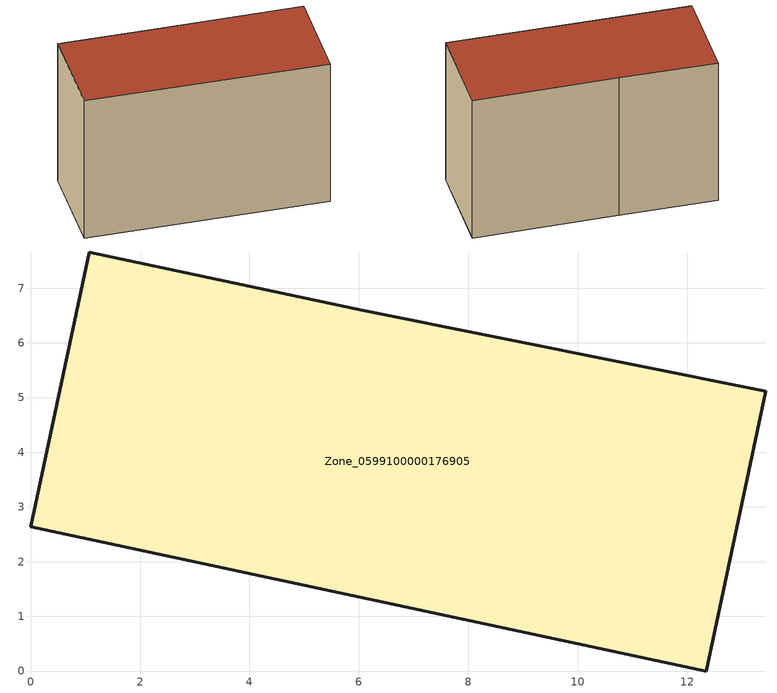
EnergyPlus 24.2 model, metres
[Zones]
Zone_0599100000176905
 floor ground (C_G): 13.44,5.11 12.35,0 0,2.64 1.07,7.66 6.06,6.6 z0
 wall outside (C_F): 6.06,6.6 1.07,7.66 0,2.64 12.35,0 13.44,5.11 6.06,6.6 z0:8.27
 roof outside (C_R): 12.35,0 13.44,5.11 6.06,6.6 1.07,7.66 0,2.64 z8.27
[BUILDING]
Pand.0599100000176905: North Axis=0; Terrain=City; Loads Convergence Tolerance Value=0.04; Temperature Convergence Tolerance Value=0.4; Solar Distribution=FullExterior; Maximum Number of Warmup Days=25; Minimum Number of Warmup Days=1
[Site:Location]
Rotterdam.The.Hague.AP_ZH_NLD Design_Conditions: Latitude=51.96; Longitude=4.45; Time Zone=1; Elevation=-4.5
[SITE:GROUNDTEMPERATURE:BUILDINGSURFACE]
18, 18, 18, 18, 18, 18, 18, 18, 18, 18, 18, 18
[MATERIAL] Thermal Absorptance=0.9; Solar Absorptance=0.7; Visible Absorptance=0.7
Name | Roughness | Thickness | Conductivity | Density | Specific Heat
G.TC.1975-1991 | MediumSmooth | 0.15 | 0.288461 | 540 | 1210
F.TC.1975-1991 | Rough | 0.3 | 0.230769 | 1920 | 840
R.TC.1975-1991 | MediumRough | 0.2 | 0.153846 | 1500 | 1000
[CONSTRUCTION]
C_G: G.TC.1975-1991
C_F: F.TC.1975-1991
C_R: R.TC.1975-1991
[ZONE]
Zone_0599100000176905: Type=1; Multiplier=1; Ceiling Height=Autocalculate; Volume=Autocalculate; Floor Area=autocalculate; Part of Total Floor Area=Yes
[ZONEINFILTRATION:DESIGNFLOWRATE]
Infil_Zone_0599100000176905: Zone or ZoneList or Space or SpaceList=Zone_0599100000176905; Schedule=AlwaysOn; Design Flow Rate Calculation Method=Flow/Area; Flow Rate per Floor Area=0.003; Constant Term Coefficient=1; Temperature Term Coefficient=0; Velocity Term Coefficient=0; Velocity Squared Term Coefficient=0
[HVACTEMPLATE:ZONE:IDEALLOADSAIRSYSTEM]
Zone_0599100000176905: Maximum Heating Supply Air Temperature=50; Minimum Cooling Supply Air Temperature=13; Maximum Heating Supply Air Humidity Ratio=0.0156; Minimum Cooling Supply Air Humidity Ratio=0.0077; Heating Limit=NoLimit; Cooling Limit=NoLimit; Dehumidification Control Type=ConstantSensibleHeatRatio; Cooling Sensible Heat Ratio=0.7; Dehumidification Setpoint=60; Humidification Control Type=None; Humidification Setpoint=30; Outdoor Air Method=None; Outdoor Air Flow Rate per Person=0.00944; Outdoor Air Flow Rate per Zone Floor Area=0; Outdoor Air Flow Rate per Zone=0; Demand Controlled Ventilation Type=None; Outdoor Air Economizer Type=NoEconomizer; Heat Recovery Type=None; Sensible Heat Recovery Effectiveness=0.7; Latent Heat Recovery Effectiveness=0.65
[ZONECONTROL:THERMOSTAT]
ThermostatControl_Zone_0599100000176905: Zone or ZoneList=Zone_0599100000176905; Control Type Schedule=DualSetpointControlType; Control 1=Thermostat_Zone_0599100000176905; Temperature Difference Between Cutout And Setpoint=0
[THERMOSTATSETPOINT:DUALSETPOINT]
Thermostat_Zone_0599100000176905: Heating Setpoint Temperature Schedule=HeatingSetpoint_Zone_0599100000176905; Cooling Setpoint Temperature Schedule=CoolingSetpoint_Zone_0599100000176905
[SCHEDULE:COMPACT]
HeatingSetpoint_Zone_0599100000176905: Through: 12/31, For: AllDays, Until: 24:00, 21
CoolingSetpoint_Zone_0599100000176905: Through: 12/31, For: AllDays, Until: 24:00, 24
DualSetpointControlType: Through: 12/31, For: AllDays, Until: 24:00, 4
AlwaysOn: Through: 12/31, For: AllDays, Until: 24:00, 1
